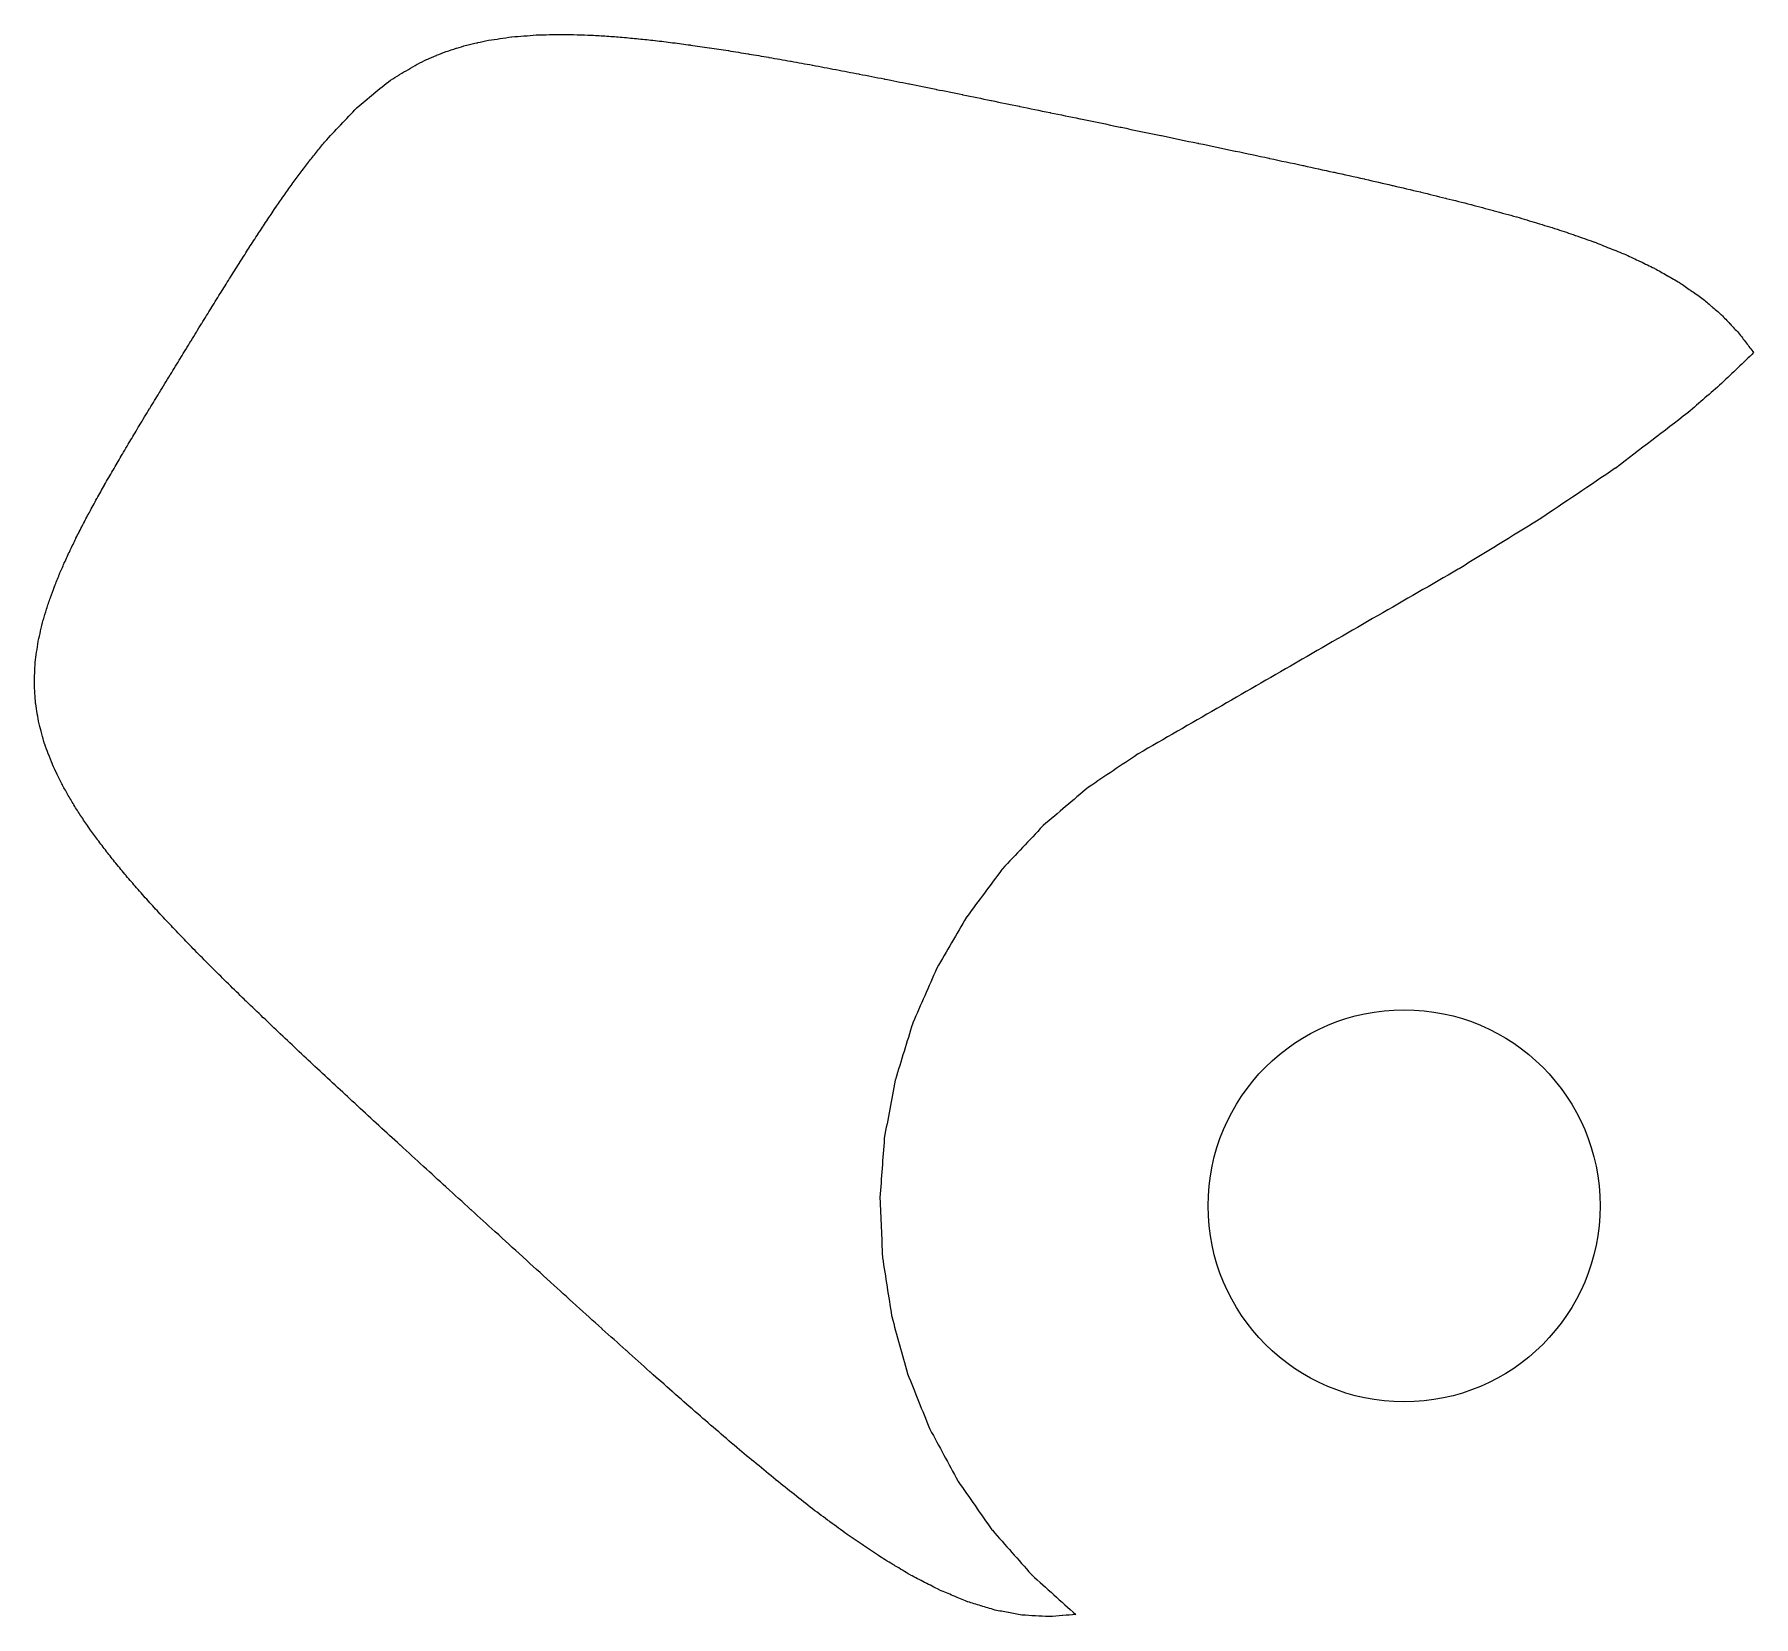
# Model space of a CAD drawing. Extents: x -32 to 115, y -51 to 70.
# Drawn here: x 80.02 to 97.57, y 3.81 to 19.95 of the extents above; entities that cross this region are included whole.
import ezdxf

# ---------------------------------------------------------------- set-up
doc = ezdxf.new("R2010")
doc.units = 0
doc.layers.add('VISIBLE', color=7, linetype='CONTINUOUS')

msp = doc.modelspace()

# ---------------------------------------------------------------- linework, layer by layer
at = {"layer": 'VISIBLE'}
msp.add_circle((94, 8), 2, dxfattribs=at)
for points, knots in [([(90.65, 3.83), (90.606, 3.827), (90.562, 3.824), (90.517, 3.82), (90.516, 3.82), (90.515, 3.82), (90.515, 3.82), (90.469, 3.817), (90.423, 3.813), (90.377, 3.81), (90.376, 3.81), (90.375, 3.81), (90.374, 3.81), (90.329, 3.812), (90.284, 3.814), (90.24, 3.817), (90.239, 3.817), (90.238, 3.817), (90.237, 3.817), (90.192, 3.82), (90.147, 3.822), (90.101, 3.825), (90.1, 3.825), (90.1, 3.825), (90.099, 3.826), (90.053, 3.834), (90.008, 3.842), (89.963, 3.85), (89.962, 3.85), (89.961, 3.851), (89.96, 3.851), (89.915, 3.859), (89.87, 3.868), (89.826, 3.876), (89.825, 3.876), (89.824, 3.877), (89.823, 3.877), (89.777, 3.891), (89.731, 3.905), (89.685, 3.919), (89.684, 3.919), (89.683, 3.919), (89.682, 3.92), (89.637, 3.934), (89.592, 3.947), (89.547, 3.961), (89.546, 3.962), (89.545, 3.962), (89.544, 3.962), (89.497, 3.982), (89.45, 4.001), (89.403, 4.021), (89.402, 4.021), (89.401, 4.022), (89.4, 4.022), (89.354, 4.042), (89.307, 4.061), (89.26, 4.081), (89.259, 4.081), (89.258, 4.081), (89.258, 4.082), (89.209, 4.107), (89.16, 4.132), (89.111, 4.157), (89.11, 4.158), (89.109, 4.158), (89.108, 4.159), (89.059, 4.184), (89.011, 4.209), (88.962, 4.234), (88.961, 4.235), (88.96, 4.235), (88.959, 4.236), (88.908, 4.267), (88.857, 4.298), (88.805, 4.329), (88.804, 4.329), (88.803, 4.33), (88.802, 4.33), (88.751, 4.361), (88.7, 4.392), (88.649, 4.423), (88.648, 4.424), (88.647, 4.424), (88.646, 4.425), (88.592, 4.462), (88.537, 4.498), (88.483, 4.535), (88.482, 4.536), (88.481, 4.536), (88.48, 4.537), (88.426, 4.574), (88.372, 4.61), (88.318, 4.647), (88.317, 4.648), (88.316, 4.648), (88.315, 4.649), (88.257, 4.692), (88.2, 4.734), (88.142, 4.776), (88.141, 4.777), (88.14, 4.778), (88.139, 4.779), (88.081, 4.821), (88.024, 4.864), (87.967, 4.906), (87.966, 4.907), (87.964, 4.908), (87.963, 4.909), (87.902, 4.957), (87.841, 5.005), (87.78, 5.054), (87.779, 5.055), (87.777, 5.056), (87.776, 5.057), (87.715, 5.105), (87.654, 5.153), (87.593, 5.201), (87.592, 5.202), (87.59, 5.203), (87.589, 5.204), (87.524, 5.258), (87.459, 5.312), (87.393, 5.367), (87.392, 5.368), (87.391, 5.369), (87.389, 5.37), (87.324, 5.424), (87.259, 5.478), (87.194, 5.532), (87.193, 5.533), (87.191, 5.534), (87.19, 5.535), (87.12, 5.595), (87.05, 5.656), (86.98, 5.716), (86.979, 5.717), (86.977, 5.718), (86.976, 5.719), (86.906, 5.779), (86.837, 5.839), (86.767, 5.899), (86.765, 5.9), (86.764, 5.902), (86.763, 5.903), (86.688, 5.969), (86.613, 6.035), (86.538, 6.101), (86.536, 6.102), (86.535, 6.103), (86.533, 6.105), (86.459, 6.171), (86.384, 6.237), (86.309, 6.302), (86.308, 6.304), (86.306, 6.305), (86.305, 6.307), (86.224, 6.379), (86.144, 6.451), (86.064, 6.523), (86.062, 6.524), (86.061, 6.525), (86.059, 6.527), (85.979, 6.599), (85.899, 6.671), (85.819, 6.742), (85.817, 6.744), (85.815, 6.745), (85.814, 6.747), (85.728, 6.825), (85.641, 6.903), (85.555, 6.981), (85.554, 6.983), (85.552, 6.984), (85.55, 6.986), (85.464, 7.064), (85.378, 7.141), (85.292, 7.219), (85.29, 7.221), (85.289, 7.222), (85.287, 7.224), (85.195, 7.308), (85.102, 7.392), (85.01, 7.476), (85.008, 7.478), (85.006, 7.48), (85.004, 7.482), (84.912, 7.566), (84.819, 7.65), (84.727, 7.734), (84.725, 7.735), (84.724, 7.737), (84.722, 7.738), (84.642, 7.811), (84.563, 7.883), (84.483, 7.956), (84.481, 7.957), (84.48, 7.959), (84.478, 7.96), (84.395, 8.036), (84.311, 8.113), (84.227, 8.189), (84.226, 8.19), (84.224, 8.192), (84.223, 8.193), (84.148, 8.261), (84.073, 8.33), (83.998, 8.398), (83.997, 8.399), (83.995, 8.401), (83.994, 8.402), (83.915, 8.474), (83.837, 8.545), (83.759, 8.617), (83.757, 8.618), (83.756, 8.619), (83.754, 8.621), (83.684, 8.685), (83.614, 8.749), (83.544, 8.814), (83.543, 8.815), (83.541, 8.816), (83.54, 8.818), (83.467, 8.885), (83.394, 8.952), (83.321, 9.019), (83.319, 9.02), (83.318, 9.021), (83.317, 9.023), (83.251, 9.083), (83.186, 9.144), (83.121, 9.204), (83.119, 9.205), (83.118, 9.207), (83.117, 9.208), (83.049, 9.271), (82.981, 9.334), (82.913, 9.397), (82.912, 9.398), (82.911, 9.399), (82.909, 9.4), (82.849, 9.457), (82.788, 9.514), (82.727, 9.571), (82.726, 9.572), (82.725, 9.573), (82.723, 9.574), (82.661, 9.634), (82.598, 9.693), (82.535, 9.752), (82.534, 9.753), (82.533, 9.754), (82.532, 9.755), (82.475, 9.809), (82.419, 9.862), (82.363, 9.916), (82.362, 9.917), (82.361, 9.918), (82.359, 9.919), (82.302, 9.975), (82.244, 10.03), (82.186, 10.086), (82.185, 10.087), (82.184, 10.088), (82.183, 10.089), (82.131, 10.139), (82.079, 10.19), (82.027, 10.24), (82.026, 10.241), (82.025, 10.242), (82.024, 10.243), (81.971, 10.296), (81.918, 10.348), (81.865, 10.4), (81.864, 10.401), (81.863, 10.402), (81.862, 10.403), (81.815, 10.451), (81.767, 10.498), (81.72, 10.546), (81.719, 10.547), (81.718, 10.548), (81.717, 10.549), (81.669, 10.598), (81.621, 10.647), (81.572, 10.696), (81.572, 10.697), (81.571, 10.698), (81.57, 10.699), (81.527, 10.744), (81.483, 10.789), (81.44, 10.835), (81.439, 10.835), (81.438, 10.836), (81.438, 10.837), (81.394, 10.884), (81.351, 10.93), (81.307, 10.976), (81.306, 10.977), (81.305, 10.978), (81.305, 10.979), (81.266, 11.022), (81.227, 11.065), (81.188, 11.107), (81.187, 11.108), (81.186, 11.109), (81.185, 11.11), (81.146, 11.154), (81.107, 11.198), (81.068, 11.242), (81.068, 11.242), (81.067, 11.243), (81.066, 11.244), (81.031, 11.285), (80.996, 11.325), (80.961, 11.366), (80.961, 11.367), (80.96, 11.368), (80.959, 11.369), (80.925, 11.41), (80.89, 11.452), (80.856, 11.494), (80.855, 11.494), (80.855, 11.495), (80.854, 11.496), (80.823, 11.535), (80.792, 11.573), (80.761, 11.612), (80.76, 11.613), (80.76, 11.614), (80.759, 11.615), (80.729, 11.654), (80.699, 11.694), (80.669, 11.734), (80.668, 11.735), (80.668, 11.735), (80.667, 11.736), (80.64, 11.773), (80.613, 11.81), (80.586, 11.847), (80.586, 11.848), (80.585, 11.849), (80.585, 11.85), (80.559, 11.888), (80.533, 11.926), (80.507, 11.964), (80.507, 11.965), (80.506, 11.965), (80.506, 11.966), (80.483, 12.002), (80.459, 12.037), (80.436, 12.073), (80.436, 12.074), (80.435, 12.074), (80.435, 12.075), (80.413, 12.112), (80.392, 12.149), (80.37, 12.185), (80.369, 12.186), (80.369, 12.187), (80.369, 12.187), (80.349, 12.222), (80.33, 12.256), (80.311, 12.291), (80.31, 12.291), (80.31, 12.292), (80.309, 12.293), (80.292, 12.328), (80.274, 12.364), (80.257, 12.399), (80.256, 12.4), (80.256, 12.401), (80.256, 12.402), (80.24, 12.435), (80.224, 12.469), (80.208, 12.502), (80.208, 12.503), (80.208, 12.503), (80.208, 12.504), (80.194, 12.539), (80.18, 12.574), (80.167, 12.608), (80.166, 12.609), (80.166, 12.61), (80.166, 12.61), (80.154, 12.643), (80.141, 12.676), (80.129, 12.709), (80.129, 12.71), (80.129, 12.711), (80.128, 12.711), (80.119, 12.745), (80.109, 12.779), (80.099, 12.814), (80.099, 12.814), (80.099, 12.815), (80.099, 12.816), (80.09, 12.849), (80.081, 12.882), (80.072, 12.915), (80.072, 12.916), (80.072, 12.917), (80.071, 12.917), (80.065, 12.951), (80.059, 12.985), (80.053, 13.019), (80.053, 13.019), (80.053, 13.02), (80.053, 13.021), (80.048, 13.055), (80.042, 13.089), (80.037, 13.122), (80.037, 13.123), (80.037, 13.124), (80.036, 13.125), (80.034, 13.158), (80.032, 13.192), (80.029, 13.225), (80.029, 13.226), (80.029, 13.227), (80.029, 13.227), (80.027, 13.262), (80.026, 13.297), (80.024, 13.331), (80.024, 13.332), (80.024, 13.333), (80.024, 13.334), (80.025, 13.367), (80.026, 13.401), (80.027, 13.434), (80.027, 13.435), (80.027, 13.436), (80.027, 13.436), (80.029, 13.472), (80.031, 13.507), (80.033, 13.543), (80.033, 13.544), (80.033, 13.544), (80.033, 13.545), (80.038, 13.579), (80.042, 13.613), (80.046, 13.647), (80.046, 13.647), (80.047, 13.648), (80.047, 13.649), (80.052, 13.685), (80.058, 13.721), (80.064, 13.758), (80.064, 13.758), (80.064, 13.759), (80.064, 13.76), (80.072, 13.794), (80.079, 13.829), (80.087, 13.863), (80.087, 13.864), (80.087, 13.865), (80.087, 13.865), (80.097, 13.902), (80.106, 13.94), (80.115, 13.977), (80.115, 13.978), (80.115, 13.978), (80.116, 13.979), (80.126, 14.015), (80.137, 14.05), (80.148, 14.086), (80.148, 14.086), (80.148, 14.087), (80.148, 14.088), (80.161, 14.126), (80.174, 14.165), (80.187, 14.203), (80.187, 14.204), (80.187, 14.205), (80.187, 14.206), (80.201, 14.243), (80.215, 14.279), (80.228, 14.316), (80.229, 14.317), (80.229, 14.318), (80.229, 14.318), (80.245, 14.358), (80.262, 14.399), (80.278, 14.439), (80.278, 14.44), (80.278, 14.44), (80.279, 14.441), (80.295, 14.479), (80.312, 14.518), (80.328, 14.556), (80.329, 14.557), (80.329, 14.558), (80.329, 14.558), (80.349, 14.601), (80.368, 14.643), (80.388, 14.685), (80.388, 14.685), (80.388, 14.686), (80.389, 14.687), (80.408, 14.727), (80.428, 14.767), (80.447, 14.807), (80.447, 14.808), (80.448, 14.809), (80.448, 14.81), (80.471, 14.854), (80.493, 14.898), (80.516, 14.943), (80.516, 14.944), (80.517, 14.944), (80.517, 14.945), (80.539, 14.987), (80.561, 15.03), (80.584, 15.072), (80.584, 15.073), (80.584, 15.074), (80.585, 15.074), (80.611, 15.121), (80.636, 15.168), (80.662, 15.215), (80.662, 15.216), (80.663, 15.217), (80.663, 15.217), (80.688, 15.262), (80.713, 15.306), (80.738, 15.351), (80.738, 15.352), (80.739, 15.353), (80.739, 15.354), (80.768, 15.403), (80.796, 15.453), (80.825, 15.502), (80.825, 15.503), (80.826, 15.504), (80.826, 15.505), (80.854, 15.552), (80.881, 15.599), (80.908, 15.646), (80.909, 15.647), (80.909, 15.648), (80.91, 15.649), (80.941, 15.702), (80.973, 15.755), (81.004, 15.807), (81.005, 15.808), (81.005, 15.809), (81.006, 15.81), (81.036, 15.86), (81.066, 15.91), (81.095, 15.96), (81.096, 15.961), (81.097, 15.962), (81.097, 15.963), (81.131, 16.019), (81.165, 16.075), (81.199, 16.132), (81.2, 16.133), (81.201, 16.134), (81.201, 16.135), (81.234, 16.188), (81.266, 16.241), (81.298, 16.293), (81.298, 16.294), (81.299, 16.296), (81.3, 16.297), (81.336, 16.357), (81.373, 16.417), (81.41, 16.477), (81.411, 16.478), (81.411, 16.479), (81.412, 16.48), (81.446, 16.536), (81.481, 16.592), (81.515, 16.648), (81.516, 16.65), (81.517, 16.651), (81.517, 16.652), (81.552, 16.708), (81.587, 16.765), (81.621, 16.822), (81.622, 16.823), (81.623, 16.824), (81.624, 16.825), (81.659, 16.883), (81.694, 16.94), (81.73, 16.998), (81.73, 16.999), (81.731, 17), (81.732, 17.001), (81.764, 17.054), (81.797, 17.107), (81.83, 17.16), (81.831, 17.161), (81.831, 17.162), (81.832, 17.163), (81.865, 17.217), (81.898, 17.271), (81.932, 17.325), (81.932, 17.326), (81.933, 17.327), (81.934, 17.328), (81.965, 17.377), (81.996, 17.427), (82.027, 17.477), (82.028, 17.478), (82.028, 17.479), (82.029, 17.48), (82.06, 17.53), (82.092, 17.58), (82.124, 17.63), (82.124, 17.631), (82.125, 17.632), (82.125, 17.633), (82.155, 17.679), (82.185, 17.726), (82.214, 17.772), (82.215, 17.773), (82.216, 17.774), (82.216, 17.775), (82.246, 17.821), (82.276, 17.868), (82.307, 17.915), (82.307, 17.916), (82.308, 17.917), (82.308, 17.917), (82.337, 17.96), (82.365, 18.003), (82.394, 18.046), (82.394, 18.047), (82.395, 18.048), (82.396, 18.049), (82.425, 18.092), (82.453, 18.135), (82.482, 18.179), (82.483, 18.179), (82.484, 18.18), (82.484, 18.181), (82.512, 18.221), (82.539, 18.26), (82.567, 18.3), (82.568, 18.3), (82.568, 18.301), (82.569, 18.302), (82.597, 18.342), (82.625, 18.382), (82.653, 18.422), (82.653, 18.423), (82.654, 18.423), (82.655, 18.424), (82.682, 18.461), (82.709, 18.497), (82.736, 18.533), (82.736, 18.534), (82.737, 18.535), (82.737, 18.535), (82.765, 18.572), (82.792, 18.609), (82.82, 18.645), (82.82, 18.646), (82.821, 18.647), (82.821, 18.648), (82.848, 18.681), (82.875, 18.714), (82.901, 18.747), (82.902, 18.748), (82.902, 18.749), (82.903, 18.749), (82.93, 18.783), (82.957, 18.816), (82.984, 18.85), (82.985, 18.85), (82.985, 18.851), (82.986, 18.852), (83.04, 18.909), (83.093, 18.967), (83.147, 19.025), (83.148, 19.026), (83.149, 19.027), (83.15, 19.028), (83.205, 19.086), (83.259, 19.143), (83.314, 19.201), (83.315, 19.202), (83.316, 19.203), (83.317, 19.204), (83.372, 19.25), (83.428, 19.296), (83.483, 19.342), (83.484, 19.343), (83.486, 19.344), (83.487, 19.345), (83.543, 19.39), (83.6, 19.436), (83.657, 19.482), (83.657, 19.482), (83.658, 19.483), (83.659, 19.483), (83.688, 19.501), (83.718, 19.52), (83.748, 19.538), (83.748, 19.539), (83.749, 19.539), (83.749, 19.54), (83.81, 19.575), (83.871, 19.61), (83.931, 19.646), (83.932, 19.646), (83.932, 19.646), (83.933, 19.647), (83.964, 19.662), (83.995, 19.678), (84.026, 19.694), (84.027, 19.694), (84.027, 19.694), (84.028, 19.695), (84.06, 19.708), (84.092, 19.722), (84.125, 19.735), (84.125, 19.735), (84.126, 19.736), (84.127, 19.736), (84.159, 19.749), (84.192, 19.762), (84.224, 19.775), (84.225, 19.775), (84.225, 19.775), (84.226, 19.775), (84.26, 19.786), (84.294, 19.797), (84.329, 19.808), (84.329, 19.808), (84.33, 19.808), (84.331, 19.809), (84.365, 19.819), (84.399, 19.829), (84.433, 19.84), (84.434, 19.84), (84.435, 19.84), (84.436, 19.84), (84.472, 19.849), (84.508, 19.857), (84.544, 19.865), (84.545, 19.865), (84.546, 19.866), (84.547, 19.866), (84.583, 19.873), (84.619, 19.881), (84.656, 19.889), (84.656, 19.889), (84.657, 19.889), (84.658, 19.889), (84.696, 19.895), (84.735, 19.901), (84.774, 19.907), (84.775, 19.907), (84.775, 19.907), (84.776, 19.907), (84.815, 19.913), (84.854, 19.918), (84.892, 19.924), (84.893, 19.924), (84.894, 19.924), (84.895, 19.924), (84.936, 19.927), (84.977, 19.931), (85.019, 19.934), (85.02, 19.934), (85.02, 19.934), (85.021, 19.934), (85.063, 19.937), (85.104, 19.94), (85.145, 19.944), (85.146, 19.944), (85.147, 19.944), (85.148, 19.944), (85.192, 19.945), (85.236, 19.946), (85.281, 19.947), (85.282, 19.947), (85.283, 19.947), (85.284, 19.947), (85.328, 19.948), (85.372, 19.949), (85.416, 19.949), (85.417, 19.949), (85.418, 19.949), (85.419, 19.949), (85.467, 19.948), (85.514, 19.947), (85.562, 19.946), (85.563, 19.946), (85.564, 19.946), (85.565, 19.946), (85.612, 19.945), (85.66, 19.943), (85.707, 19.942), (85.708, 19.942), (85.709, 19.942), (85.71, 19.942), (85.761, 19.938), (85.812, 19.935), (85.864, 19.932), (85.865, 19.932), (85.866, 19.932), (85.867, 19.932), (85.918, 19.928), (85.969, 19.925), (86.02, 19.921), (86.021, 19.921), (86.022, 19.921), (86.023, 19.921), (86.078, 19.915), (86.133, 19.91), (86.188, 19.905), (86.189, 19.905), (86.19, 19.904), (86.191, 19.904), (86.246, 19.899), (86.3, 19.893), (86.355, 19.888), (86.356, 19.888), (86.357, 19.887), (86.358, 19.887), (86.417, 19.88), (86.477, 19.872), (86.536, 19.865), (86.537, 19.865), (86.538, 19.865), (86.539, 19.865), (86.598, 19.857), (86.657, 19.849), (86.715, 19.842), (86.717, 19.842), (86.718, 19.842), (86.719, 19.841), (86.782, 19.832), (86.846, 19.823), (86.909, 19.813), (86.911, 19.813), (86.912, 19.813), (86.913, 19.813), (86.976, 19.803), (87.039, 19.794), (87.102, 19.784), (87.104, 19.784), (87.105, 19.784), (87.106, 19.784), (87.174, 19.773), (87.242, 19.761), (87.31, 19.75), (87.312, 19.75), (87.313, 19.75), (87.314, 19.749), (87.382, 19.738), (87.45, 19.727), (87.517, 19.716), (87.519, 19.715), (87.52, 19.715), (87.521, 19.715), (87.594, 19.702), (87.667, 19.689), (87.74, 19.676), (87.742, 19.675), (87.743, 19.675), (87.745, 19.675), (87.817, 19.662), (87.89, 19.649), (87.962, 19.636), (87.963, 19.636), (87.965, 19.635), (87.966, 19.635), (88.045, 19.62), (88.123, 19.605), (88.201, 19.591), (88.203, 19.59), (88.204, 19.59), (88.206, 19.59), (88.283, 19.575), (88.361, 19.56), (88.438, 19.546), (88.44, 19.545), (88.442, 19.545), (88.443, 19.545), (88.527, 19.528), (88.61, 19.512), (88.694, 19.495), (88.696, 19.495), (88.698, 19.495), (88.699, 19.494), (88.782, 19.478), (88.865, 19.462), (88.948, 19.445), (88.95, 19.445), (88.951, 19.445), (88.953, 19.444), (89.042, 19.426), (89.132, 19.408), (89.221, 19.39), (89.223, 19.39), (89.225, 19.389), (89.227, 19.389), (89.315, 19.371), (89.404, 19.353), (89.492, 19.335), (89.494, 19.335), (89.496, 19.335), (89.498, 19.334), (89.593, 19.315), (89.689, 19.295), (89.784, 19.276), (89.786, 19.275), (89.788, 19.275), (89.79, 19.274), (89.884, 19.255), (89.979, 19.236), (90.073, 19.216), (90.075, 19.216), (90.077, 19.216), (90.079, 19.215), (90.181, 19.194), (90.283, 19.173), (90.385, 19.152), (90.387, 19.152), (90.389, 19.151), (90.391, 19.151), (90.491, 19.13), (90.592, 19.11), (90.692, 19.089), (90.694, 19.088), (90.697, 19.088), (90.699, 19.088), (90.834, 19.06), (90.969, 19.032), (91.104, 19.004), (91.106, 19.003), (91.109, 19.003), (91.112, 19.002), (91.247, 18.974), (91.382, 18.946), (91.517, 18.918), (91.52, 18.918), (91.523, 18.917), (91.525, 18.917), (91.648, 18.891), (91.772, 18.865), (91.895, 18.839), (91.898, 18.839), (91.9, 18.838), (91.903, 18.838), (92.027, 18.812), (92.151, 18.786), (92.275, 18.76), (92.277, 18.76), (92.279, 18.759), (92.281, 18.759), (92.394, 18.735), (92.507, 18.711), (92.62, 18.687), (92.622, 18.686), (92.624, 18.686), (92.627, 18.685), (92.74, 18.661), (92.853, 18.637), (92.966, 18.613), (92.968, 18.613), (92.97, 18.612), (92.972, 18.612), (93.075, 18.589), (93.178, 18.567), (93.28, 18.544), (93.282, 18.544), (93.284, 18.543), (93.287, 18.543), (93.389, 18.52), (93.492, 18.497), (93.595, 18.475), (93.597, 18.474), (93.599, 18.474), (93.601, 18.473), (93.694, 18.452), (93.787, 18.43), (93.88, 18.409), (93.882, 18.408), (93.884, 18.408), (93.886, 18.407), (93.979, 18.386), (94.073, 18.364), (94.166, 18.342), (94.168, 18.342), (94.17, 18.342), (94.171, 18.341), (94.255, 18.32), (94.339, 18.299), (94.424, 18.279), (94.425, 18.278), (94.427, 18.278), (94.429, 18.277), (94.513, 18.256), (94.597, 18.235), (94.682, 18.214), (94.683, 18.214), (94.685, 18.214), (94.686, 18.213), (94.762, 18.193), (94.838, 18.172), (94.913, 18.152), (94.915, 18.151), (94.916, 18.151), (94.918, 18.15), (94.994, 18.13), (95.07, 18.109), (95.146, 18.089), (95.147, 18.088), (95.148, 18.088), (95.15, 18.088), (95.218, 18.067), (95.285, 18.047), (95.353, 18.026), (95.355, 18.026), (95.356, 18.025), (95.357, 18.025), (95.425, 18.004), (95.493, 17.984), (95.561, 17.963), (95.562, 17.963), (95.564, 17.962), (95.565, 17.962), (95.625, 17.941), (95.686, 17.92), (95.747, 17.899), (95.748, 17.899), (95.749, 17.898), (95.75, 17.898), (95.811, 17.877), (95.872, 17.856), (95.932, 17.835), (95.933, 17.835), (95.934, 17.834), (95.935, 17.834), (95.989, 17.812), (96.043, 17.791), (96.097, 17.769), (96.098, 17.769), (96.099, 17.768), (96.1, 17.768), (96.154, 17.746), (96.208, 17.725), (96.262, 17.703), (96.263, 17.703), (96.264, 17.702), (96.265, 17.702), (96.312, 17.679), (96.36, 17.657), (96.408, 17.634), (96.409, 17.634), (96.41, 17.633), (96.411, 17.633), (96.458, 17.61), (96.506, 17.587), (96.554, 17.565), (96.554, 17.564), (96.555, 17.564), (96.556, 17.563), (96.598, 17.539), (96.64, 17.515), (96.682, 17.491), (96.683, 17.491), (96.684, 17.49), (96.685, 17.49), (96.727, 17.466), (96.769, 17.442), (96.811, 17.418), (96.812, 17.417), (96.812, 17.417), (96.813, 17.416), (96.85, 17.391), (96.887, 17.365), (96.924, 17.339), (96.925, 17.339), (96.926, 17.338), (96.927, 17.338), (96.964, 17.312), (97, 17.286), (97.037, 17.26), (97.038, 17.26), (97.039, 17.259), (97.039, 17.259), (97.072, 17.231), (97.105, 17.203), (97.137, 17.175), (97.138, 17.175), (97.139, 17.174), (97.139, 17.174), (97.172, 17.146), (97.204, 17.118), (97.237, 17.09), (97.237, 17.09), (97.238, 17.089), (97.238, 17.089), (97.267, 17.058), (97.296, 17.028), (97.325, 16.998), (97.325, 16.997), (97.326, 16.996), (97.326, 16.996), (97.355, 16.966), (97.383, 16.936), (97.412, 16.906), (97.412, 16.905), (97.413, 16.905), (97.413, 16.904), (97.439, 16.871), (97.464, 16.838), (97.49, 16.804), (97.49, 16.804), (97.491, 16.803), (97.491, 16.802), (97.516, 16.77), (97.541, 16.737), (97.567, 16.704)], [0, 0, 0, 0, 0.0001333, 0.0001333, 0.0001333, 0.000136, 0.000136, 0.000136, 0.00027437, 0.00027437, 0.00027437, 0.00027711, 0.00027711, 0.00027711, 0.00041132, 0.00041132, 0.00041132, 0.00041406, 0.00041406, 0.00041406, 0.00054995, 0.00054995, 0.00054995, 0.00055272, 0.00055272, 0.00055272, 0.00069084, 0.00069084, 0.00069084, 0.00069363, 0.00069363, 0.00069363, 0.00083044, 0.00083044, 0.00083044, 0.00083324, 0.00083324, 0.00083324, 0.00097729, 0.00097729, 0.00097729, 0.00098018, 0.00098018, 0.00098018, 0.00112179, 0.00112179, 0.00112179, 0.00112468, 0.00112468, 0.00112468, 0.00127753, 0.00127753, 0.00127753, 0.00128062, 0.00128062, 0.00128062, 0.00143226, 0.00143226, 0.00143226, 0.00143535, 0.00143535, 0.00143535, 0.00160015, 0.00160015, 0.00160015, 0.0016035, 0.0016035, 0.0016035, 0.00176782, 0.00176782, 0.00176782, 0.00177118, 0.00177118, 0.00177118, 0.00195071, 0.00195071, 0.00195071, 0.00195437, 0.00195437, 0.00195437, 0.00213356, 0.00213356, 0.00213356, 0.00213721, 0.00213721, 0.00213721, 0.00233328, 0.00233328, 0.00233328, 0.00233728, 0.00233728, 0.00233728, 0.00253314, 0.00253314, 0.00253314, 0.00253713, 0.00253713, 0.00253713, 0.00275132, 0.00275132, 0.00275132, 0.00275568, 0.00275568, 0.00275568, 0.00296959, 0.00296959, 0.00296959, 0.00297396, 0.00297396, 0.00297396, 0.00320766, 0.00320766, 0.00320766, 0.00321242, 0.00321242, 0.00321242, 0.00344575, 0.00344575, 0.00344575, 0.00345051, 0.00345051, 0.00345051, 0.00370497, 0.00370497, 0.00370497, 0.00371015, 0.00371015, 0.00371015, 0.00396417, 0.00396417, 0.00396417, 0.00396935, 0.00396935, 0.00396935, 0.00424573, 0.00424573, 0.00424573, 0.00425136, 0.00425136, 0.00425136, 0.00452722, 0.00452722, 0.00452722, 0.00453285, 0.00453285, 0.00453285, 0.00483227, 0.00483227, 0.00483227, 0.00483837, 0.00483837, 0.00483837, 0.00513719, 0.00513719, 0.00513719, 0.00514329, 0.00514329, 0.00514329, 0.00546682, 0.00546682, 0.00546682, 0.00547341, 0.00547341, 0.00547341, 0.00579625, 0.00579625, 0.00579625, 0.00580284, 0.00580284, 0.00580284, 0.00615154, 0.00615154, 0.00615154, 0.00615864, 0.00615864, 0.00615864, 0.00650655, 0.00650655, 0.00650655, 0.00651365, 0.00651365, 0.00651365, 0.00688854, 0.00688854, 0.00688854, 0.00689618, 0.00689618, 0.00689618, 0.00727071, 0.00727071, 0.00727071, 0.00727731, 0.00727731, 0.00727731, 0.00760064, 0.00760064, 0.00760064, 0.00760724, 0.00760724, 0.00760724, 0.00794685, 0.00794685, 0.00794685, 0.00795306, 0.00795306, 0.00795306, 0.00825699, 0.00825699, 0.00825699, 0.00826319, 0.00826319, 0.00826319, 0.0085814, 0.0085814, 0.0085814, 0.00858722, 0.00858722, 0.00858722, 0.00887243, 0.00887243, 0.00887243, 0.00887825, 0.00887825, 0.00887825, 0.00917582, 0.00917582, 0.00917582, 0.00918128, 0.00918128, 0.00918128, 0.00944844, 0.00944844, 0.00944844, 0.00945389, 0.00945389, 0.00945389, 0.00973163, 0.00973163, 0.00973163, 0.00973673, 0.00973673, 0.00973673, 0.00998652, 0.00998652, 0.00998652, 0.00999162, 0.00999162, 0.00999162, 0.01025031, 0.01025031, 0.01025031, 0.01025506, 0.01025506, 0.01025506, 0.01048819, 0.01048819, 0.01048819, 0.01049294, 0.01049294, 0.01049294, 0.01073339, 0.01073339, 0.01073339, 0.01073783, 0.01073783, 0.01073783, 0.01095498, 0.01095498, 0.01095498, 0.01095941, 0.01095941, 0.01095941, 0.01118245, 0.01118245, 0.01118245, 0.01118657, 0.01118657, 0.01118657, 0.01138847, 0.01138847, 0.01138847, 0.01139259, 0.01139259, 0.01139259, 0.01159906, 0.01159906, 0.01159906, 0.01160288, 0.01160288, 0.01160288, 0.01179029, 0.01179029, 0.01179029, 0.01179411, 0.01179411, 0.01179411, 0.01198489, 0.01198489, 0.01198489, 0.01198844, 0.01198844, 0.01198844, 0.01216213, 0.01216213, 0.01216213, 0.01216567, 0.01216567, 0.01216567, 0.0123417, 0.0123417, 0.0123417, 0.01234498, 0.01234498, 0.01234498, 0.01250578, 0.01250578, 0.01250578, 0.01250906, 0.01250906, 0.01250906, 0.01267132, 0.01267132, 0.01267132, 0.01267436, 0.01267436, 0.01267436, 0.01282315, 0.01282315, 0.01282315, 0.01282619, 0.01282619, 0.01282619, 0.01297576, 0.01297576, 0.01297576, 0.01297857, 0.01297857, 0.01297857, 0.01311619, 0.01311619, 0.01311619, 0.013119, 0.013119, 0.013119, 0.01325707, 0.01325707, 0.01325707, 0.01325967, 0.01325967, 0.01325967, 0.01338716, 0.01338716, 0.01338716, 0.01338977, 0.01338977, 0.01338977, 0.01351756, 0.01351756, 0.01351756, 0.01351998, 0.01351998, 0.01351998, 0.01363858, 0.01363858, 0.01363858, 0.013641, 0.013641, 0.013641, 0.01375997, 0.01375997, 0.01375997, 0.01376224, 0.01376224, 0.01376224, 0.0138733, 0.0138733, 0.0138733, 0.01387557, 0.01387557, 0.01387557, 0.01398738, 0.01398738, 0.01398738, 0.01398953, 0.01398953, 0.01398953, 0.01409508, 0.01409508, 0.01409508, 0.01409724, 0.01409724, 0.01409724, 0.01420369, 0.01420369, 0.01420369, 0.0142058, 0.0142058, 0.0142058, 0.01430918, 0.01430918, 0.01430918, 0.01431128, 0.01431128, 0.01431128, 0.01441414, 0.01441414, 0.01441414, 0.01441624, 0.01441624, 0.01441624, 0.0145192, 0.0145192, 0.0145192, 0.01452126, 0.01452126, 0.01452126, 0.01462216, 0.01462216, 0.01462216, 0.01462422, 0.01462422, 0.01462422, 0.01472858, 0.01472858, 0.01472858, 0.01473064, 0.01473064, 0.01473064, 0.01483142, 0.01483142, 0.01483142, 0.01483348, 0.01483348, 0.01483348, 0.01494039, 0.01494039, 0.01494039, 0.01494248, 0.01494248, 0.01494248, 0.01504487, 0.01504487, 0.01504487, 0.01504696, 0.01504696, 0.01504696, 0.01515707, 0.01515707, 0.01515707, 0.01515923, 0.01515923, 0.01515923, 0.01526515, 0.01526515, 0.01526515, 0.01526731, 0.01526731, 0.01526731, 0.01538246, 0.01538246, 0.01538246, 0.01538473, 0.01538473, 0.01538473, 0.01549595, 0.01549595, 0.01549595, 0.01549822, 0.01549822, 0.01549822, 0.01562, 0.01562, 0.01562, 0.0156224, 0.0156224, 0.0156224, 0.01574014, 0.01574014, 0.01574014, 0.01574254, 0.01574254, 0.01574254, 0.01587233, 0.01587233, 0.01587233, 0.01587489, 0.01587489, 0.01587489, 0.01600018, 0.01600018, 0.01600018, 0.01600274, 0.01600274, 0.01600274, 0.01614166, 0.01614166, 0.01614166, 0.01614439, 0.01614439, 0.01614439, 0.01627812, 0.01627812, 0.01627812, 0.01628085, 0.01628085, 0.01628085, 0.01642989, 0.01642989, 0.01642989, 0.0164328, 0.0164328, 0.0164328, 0.01657569, 0.01657569, 0.01657569, 0.0165786, 0.0165786, 0.0165786, 0.0167386, 0.0167386, 0.0167386, 0.01674172, 0.01674172, 0.01674172, 0.01689442, 0.01689442, 0.01689442, 0.01689753, 0.01689753, 0.01689753, 0.01706925, 0.01706925, 0.01706925, 0.01707258, 0.01707258, 0.01707258, 0.01723569, 0.01723569, 0.01723569, 0.01723902, 0.01723902, 0.01723902, 0.01742315, 0.01742315, 0.01742315, 0.01742671, 0.01742671, 0.01742671, 0.01760079, 0.01760079, 0.01760079, 0.01760434, 0.01760434, 0.01760434, 0.01780155, 0.01780155, 0.01780155, 0.01780533, 0.01780533, 0.01780533, 0.01799092, 0.01799092, 0.01799092, 0.01799471, 0.01799471, 0.01799471, 0.01820561, 0.01820561, 0.01820561, 0.01820964, 0.01820964, 0.01820964, 0.01840725, 0.01840725, 0.01840725, 0.01841128, 0.01841128, 0.01841128, 0.01861041, 0.01861041, 0.01861041, 0.01861448, 0.01861448, 0.01861448, 0.01881701, 0.01881701, 0.01881701, 0.01882083, 0.01882083, 0.01882083, 0.01900782, 0.01900782, 0.01900782, 0.01901164, 0.01901164, 0.01901164, 0.01920164, 0.01920164, 0.01920164, 0.01920523, 0.01920523, 0.01920523, 0.01938071, 0.01938071, 0.01938071, 0.01938429, 0.01938429, 0.01938429, 0.0195624, 0.0195624, 0.0195624, 0.01956576, 0.01956576, 0.01956576, 0.01973036, 0.01973036, 0.01973036, 0.01973371, 0.01973371, 0.01973371, 0.01990058, 0.01990058, 0.01990058, 0.01990373, 0.01990373, 0.01990373, 0.02005808, 0.02005808, 0.02005808, 0.02006123, 0.02006123, 0.02006123, 0.02021754, 0.02021754, 0.02021754, 0.02022049, 0.02022049, 0.02022049, 0.02036527, 0.02036527, 0.02036527, 0.02036823, 0.02036823, 0.02036823, 0.0205147, 0.0205147, 0.0205147, 0.02051747, 0.02051747, 0.02051747, 0.02065341, 0.02065341, 0.02065341, 0.02065618, 0.02065618, 0.02065618, 0.02079358, 0.02079358, 0.02079358, 0.02079619, 0.02079619, 0.02079619, 0.02092409, 0.02092409, 0.02092409, 0.0209267, 0.0209267, 0.0209267, 0.0210558, 0.0210558, 0.0210558, 0.02105843, 0.02105843, 0.02105843, 0.02129487, 0.02129487, 0.02129487, 0.02129967, 0.02129967, 0.02129967, 0.02153724, 0.02153724, 0.02153724, 0.02154165, 0.02154165, 0.02154165, 0.02175791, 0.02175791, 0.02175791, 0.02176232, 0.02176232, 0.02176232, 0.02198093, 0.02198093, 0.02198093, 0.02198307, 0.02198307, 0.02198307, 0.02208793, 0.02208793, 0.02208793, 0.02209007, 0.02209007, 0.02209007, 0.0223004, 0.0223004, 0.0223004, 0.02230252, 0.02230252, 0.02230252, 0.02240676, 0.02240676, 0.02240676, 0.02240889, 0.02240889, 0.02240889, 0.02251377, 0.02251377, 0.02251377, 0.02251591, 0.02251591, 0.02251591, 0.02262088, 0.02262088, 0.02262088, 0.02262302, 0.02262302, 0.02262302, 0.02273045, 0.02273045, 0.02273045, 0.02273264, 0.02273264, 0.02273264, 0.02284003, 0.02284003, 0.02284003, 0.02284222, 0.02284222, 0.02284222, 0.02295384, 0.02295384, 0.02295384, 0.02295612, 0.02295612, 0.02295612, 0.02306758, 0.02306758, 0.02306758, 0.02306986, 0.02306986, 0.02306986, 0.02318724, 0.02318724, 0.02318724, 0.02318963, 0.02318963, 0.02318963, 0.02330673, 0.02330673, 0.02330673, 0.02330912, 0.02330912, 0.02330912, 0.02343373, 0.02343373, 0.02343373, 0.02343626, 0.02343626, 0.02343626, 0.02356054, 0.02356054, 0.02356054, 0.02356308, 0.02356308, 0.02356308, 0.02369622, 0.02369622, 0.02369622, 0.02369893, 0.02369893, 0.02369893, 0.02383173, 0.02383173, 0.02383173, 0.02383444, 0.02383444, 0.02383444, 0.02397734, 0.02397734, 0.02397734, 0.02398025, 0.02398025, 0.02398025, 0.02412273, 0.02412273, 0.02412273, 0.02412564, 0.02412564, 0.02412564, 0.02427942, 0.02427942, 0.02427942, 0.02428255, 0.02428255, 0.02428255, 0.02443578, 0.02443578, 0.02443578, 0.02443891, 0.02443891, 0.02443891, 0.02460461, 0.02460461, 0.02460461, 0.02460797, 0.02460797, 0.02460797, 0.02477295, 0.02477295, 0.02477295, 0.02477632, 0.02477632, 0.02477632, 0.02495489, 0.02495489, 0.02495489, 0.02495852, 0.02495852, 0.02495852, 0.02513616, 0.02513616, 0.02513616, 0.02513979, 0.02513979, 0.02513979, 0.02533214, 0.02533214, 0.02533214, 0.02533605, 0.02533605, 0.02533605, 0.02552722, 0.02552722, 0.02552722, 0.02553112, 0.02553112, 0.02553112, 0.02573814, 0.02573814, 0.02573814, 0.02574233, 0.02574233, 0.02574233, 0.02594787, 0.02594787, 0.02594787, 0.02595207, 0.02595207, 0.02595207, 0.02617457, 0.02617457, 0.02617457, 0.02617907, 0.02617907, 0.02617907, 0.02639978, 0.02639978, 0.02639978, 0.02640429, 0.02640429, 0.02640429, 0.0266431, 0.0266431, 0.0266431, 0.02664793, 0.02664793, 0.02664793, 0.02688459, 0.02688459, 0.02688459, 0.02688942, 0.02688942, 0.02688942, 0.02714533, 0.02714533, 0.02714533, 0.0271505, 0.0271505, 0.0271505, 0.02740389, 0.02740389, 0.02740389, 0.02740906, 0.02740906, 0.02740906, 0.02768287, 0.02768287, 0.02768287, 0.0276884, 0.0276884, 0.0276884, 0.02795926, 0.02795926, 0.02795926, 0.02796479, 0.02796479, 0.02796479, 0.02825727, 0.02825727, 0.02825727, 0.02826317, 0.02826317, 0.02826317, 0.02855227, 0.02855227, 0.02855227, 0.02855817, 0.02855817, 0.02855817, 0.0288701, 0.0288701, 0.0288701, 0.02887639, 0.02887639, 0.02887639, 0.02918447, 0.02918447, 0.02918447, 0.02919076, 0.02919076, 0.02919076, 0.02960437, 0.02960437, 0.02960437, 0.02961279, 0.02961279, 0.02961279, 0.030027, 0.030027, 0.030027, 0.03003472, 0.03003472, 0.03003472, 0.03041296, 0.03041296, 0.03041296, 0.03042068, 0.03042068, 0.03042068, 0.03080035, 0.03080035, 0.03080035, 0.03080741, 0.03080741, 0.03080741, 0.03115323, 0.03115323, 0.03115323, 0.03116029, 0.03116029, 0.03116029, 0.03150731, 0.03150731, 0.03150731, 0.03151375, 0.03151375, 0.03151375, 0.03182903, 0.03182903, 0.03182903, 0.03183547, 0.03183547, 0.03183547, 0.03215176, 0.03215176, 0.03215176, 0.03215761, 0.03215761, 0.03215761, 0.03244427, 0.03244427, 0.03244427, 0.03245012, 0.03245012, 0.03245012, 0.03273758, 0.03273758, 0.03273758, 0.03274289, 0.03274289, 0.03274289, 0.03300285, 0.03300285, 0.03300285, 0.03300815, 0.03300815, 0.03300815, 0.03326876, 0.03326876, 0.03326876, 0.03327357, 0.03327357, 0.03327357, 0.03350882, 0.03350882, 0.03350882, 0.03351362, 0.03351362, 0.03351362, 0.03374938, 0.03374938, 0.03374938, 0.03375372, 0.03375372, 0.03375372, 0.03396632, 0.03396632, 0.03396632, 0.03397066, 0.03397066, 0.03397066, 0.03418364, 0.03418364, 0.03418364, 0.03418756, 0.03418756, 0.03418756, 0.03437968, 0.03437968, 0.03437968, 0.0343836, 0.0343836, 0.0343836, 0.03457599, 0.03457599, 0.03457599, 0.03457954, 0.03457954, 0.03457954, 0.03475347, 0.03475347, 0.03475347, 0.03475702, 0.03475702, 0.03475702, 0.03493113, 0.03493113, 0.03493113, 0.03493436, 0.03493436, 0.03493436, 0.0350926, 0.0350926, 0.0350926, 0.03509583, 0.03509583, 0.03509583, 0.03525405, 0.03525405, 0.03525405, 0.03525701, 0.03525701, 0.03525701, 0.03540228, 0.03540228, 0.03540228, 0.03540524, 0.03540524, 0.03540524, 0.03555033, 0.03555033, 0.03555033, 0.03555309, 0.03555309, 0.03555309, 0.03568839, 0.03568839, 0.03568839, 0.03569114, 0.03569114, 0.03569114, 0.03582616, 0.03582616, 0.03582616, 0.03582878, 0.03582878, 0.03582878, 0.03595737, 0.03595737, 0.03595737, 0.03595999, 0.03595999, 0.03595999, 0.03608808, 0.03608808, 0.03608808, 0.03609064, 0.03609064, 0.03609064, 0.03621594, 0.03621594, 0.03621594, 0.03621847, 0.03621847, 0.03621847, 0.03634237, 0.03634237, 0.03634237, 0.0363449, 0.0363449, 0.0363449, 0.03647037, 0.03647037, 0.03647037, 0.03647287, 0.03647287, 0.03647287, 0.03659682, 0.03659682, 0.03659682, 0.03659682]), ([(97.567, 16.704), (97.459, 16.6), (97.351, 16.496), (97.243, 16.392), (97.242, 16.391), (97.241, 16.39), (97.24, 16.389), (97.126, 16.29), (97.013, 16.191), (96.899, 16.092), (96.898, 16.091), (96.897, 16.09), (96.895, 16.089), (96.651, 15.902), (96.407, 15.715), (96.163, 15.528), (96.16, 15.526), (96.158, 15.524), (96.155, 15.523), (95.896, 15.348), (95.636, 15.174), (95.377, 15), (95.374, 14.998), (95.372, 14.996), (95.369, 14.995), (95.1, 14.829), (94.83, 14.664), (94.561, 14.499), (94.558, 14.497), (94.556, 14.495), (94.553, 14.494), (94.004, 14.177), (93.456, 13.861), (92.908, 13.545), (92.902, 13.542), (92.897, 13.539), (92.891, 13.535), (92.356, 13.227), (91.821, 12.918), (91.286, 12.609), (91.284, 12.608), (91.283, 12.607), (91.281, 12.606), (91.114, 12.494), (90.948, 12.383), (90.781, 12.271), (90.779, 12.27), (90.778, 12.269), (90.776, 12.268), (90.623, 12.138), (90.47, 12.008), (90.317, 11.879), (90.316, 11.877), (90.314, 11.876), (90.313, 11.875), (90.176, 11.728), (90.039, 11.582), (89.901, 11.436), (89.9, 11.435), (89.899, 11.433), (89.897, 11.431), (89.778, 11.271), (89.658, 11.11), (89.538, 10.949), (89.537, 10.947), (89.536, 10.946), (89.535, 10.944), (89.434, 10.771), (89.333, 10.597), (89.232, 10.424), (89.231, 10.422), (89.231, 10.421), (89.23, 10.419), (89.149, 10.235), (89.069, 10.051), (88.988, 9.868), (88.988, 9.866), (88.987, 9.864), (88.986, 9.862), (88.927, 9.671), (88.868, 9.479), (88.809, 9.287), (88.808, 9.285), (88.808, 9.283), (88.807, 9.281), (88.77, 9.084), (88.733, 8.887), (88.696, 8.69), (88.696, 8.688), (88.696, 8.686), (88.696, 8.684), (88.681, 8.484), (88.667, 8.284), (88.652, 8.084), (88.652, 8.082), (88.652, 8.08), (88.652, 8.078), (88.661, 7.878), (88.669, 7.678), (88.677, 7.477), (88.677, 7.475), (88.677, 7.473), (88.678, 7.471), (88.709, 7.273), (88.74, 7.075), (88.771, 6.877), (88.771, 6.875), (88.772, 6.873), (88.772, 6.871), (88.825, 6.678), (88.879, 6.485), (88.932, 6.291), (88.932, 6.289), (88.933, 6.288), (88.934, 6.286), (89.009, 6.1), (89.083, 5.914), (89.158, 5.728), (89.159, 5.726), (89.16, 5.724), (89.161, 5.722), (89.256, 5.546), (89.352, 5.37), (89.447, 5.193), (89.448, 5.191), (89.449, 5.19), (89.45, 5.188), (89.565, 5.024), (89.68, 4.859), (89.795, 4.695), (89.796, 4.693), (89.797, 4.692), (89.799, 4.69), (89.931, 4.54), (90.064, 4.39), (90.197, 4.239), (90.198, 4.238), (90.2, 4.237), (90.201, 4.235), (90.351, 4.1), (90.5, 3.965), (90.65, 3.83)], [0, 0, 0, 0, 0.00044932, 0.00044932, 0.00044932, 0.00045383, 0.00045383, 0.00045383, 0.00090619, 0.00090619, 0.00090619, 0.00091076, 0.00091076, 0.00091076, 0.00183333, 0.00183333, 0.00183333, 0.00184263, 0.00184263, 0.00184263, 0.00278037, 0.00278037, 0.00278037, 0.00278984, 0.00278984, 0.00278984, 0.0037379, 0.0037379, 0.0037379, 0.00374747, 0.00374747, 0.00374747, 0.00564676, 0.00564676, 0.00564676, 0.00566541, 0.00566541, 0.00566541, 0.00751881, 0.00751881, 0.00751881, 0.00752488, 0.00752488, 0.00752488, 0.00812635, 0.00812635, 0.00812635, 0.00813242, 0.00813242, 0.00813242, 0.00873388, 0.00873388, 0.00873388, 0.00873996, 0.00873996, 0.00873996, 0.00934143, 0.00934143, 0.00934143, 0.0093475, 0.0093475, 0.0093475, 0.00994897, 0.00994897, 0.00994897, 0.00995505, 0.00995505, 0.00995505, 0.01055651, 0.01055651, 0.01055651, 0.01056258, 0.01056258, 0.01056258, 0.01116405, 0.01116405, 0.01116405, 0.01117013, 0.01117013, 0.01117013, 0.01177159, 0.01177159, 0.01177159, 0.01177767, 0.01177767, 0.01177767, 0.01237913, 0.01237913, 0.01237913, 0.01238521, 0.01238521, 0.01238521, 0.01298667, 0.01298667, 0.01298667, 0.01299275, 0.01299275, 0.01299275, 0.01359422, 0.01359422, 0.01359422, 0.01360029, 0.01360029, 0.01360029, 0.01420176, 0.01420176, 0.01420176, 0.01420783, 0.01420783, 0.01420783, 0.0148093, 0.0148093, 0.0148093, 0.01481537, 0.01481537, 0.01481537, 0.01541684, 0.01541684, 0.01541684, 0.01542292, 0.01542292, 0.01542292, 0.01602438, 0.01602438, 0.01602438, 0.01603046, 0.01603046, 0.01603046, 0.01663192, 0.01663192, 0.01663192, 0.016638, 0.016638, 0.016638, 0.01723946, 0.01723946, 0.01723946, 0.01724553, 0.01724553, 0.01724553, 0.01785004, 0.01785004, 0.01785004, 0.01785004])]:
    msp.add_open_spline(points, degree=3, knots=knots, dxfattribs=at)

doc.saveas('drawing.dxf')
